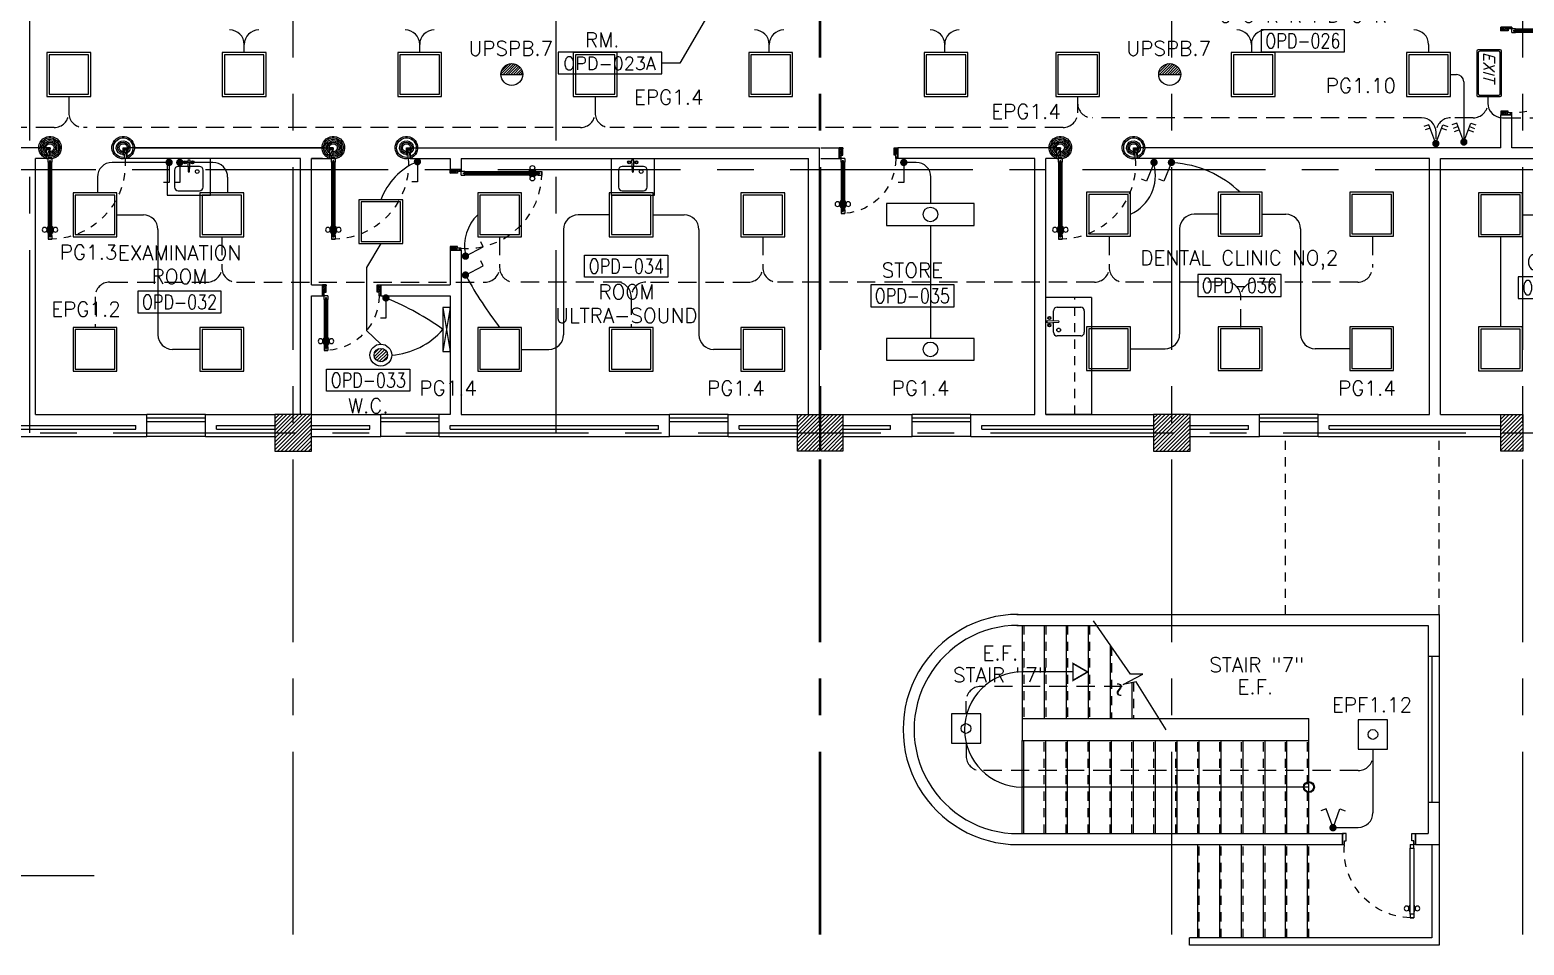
# Model space of a CAD drawing. Extents: x -10 to 91, y -4 to 87.
# Drawn here: x 35.14 to 55.58, y 7.48 to 20 of the extents above; entities that cross this region are included whole.
import ezdxf
from ezdxf.enums import TextEntityAlignment as Align

# ---------------------------------------------------------------- set-up
doc = ezdxf.new("R2010")
doc.units = 0
doc.header["$MEASUREMENT"] = 0
for name, pattern in [('CENTERX2', [4, 2.5, -0.5, 0.5, -0.5]), ('HIDDEN', [0.375, 0.25, -0.125]), ('HIDDEN2', [0.1875, 0.125, -0.0625])]:
    doc.linetypes.add(name, pattern=pattern)
doc.layers.get('0').update_dxf_attribs({"linetype": 'CONTINUOUS'})
for name, color, linetype in [('AXES', 11, 'CENTERX2'), ('COL', 11, 'CONTINUOUS'), ('DOOR', 11, 'CONTINUOUS'), ('E-CLINE', 2, 'CONTINUOUS'), ('E-HLINE', 2, 'HIDDEN'), ('E-LI', 4, 'CONTINUOUS'), ('E-LITE', 4, 'CONTINUOUS'), ('E-SWITCH', 4, 'CONTINUOUS'), ('E-SWITCHS', 4, 'CONTINUOUS'), ('E-TEXT', 4, 'CONTINUOUS'), ('E-TRXT', 4, 'CONTINUOUS'), ('EL-LITE', 4, 'CONTINUOUS'), ('Handrail', 11, 'CONTINUOUS'), ('HAT', 11, 'CONTINUOUS'), ('HIDDEN', 11, 'HIDDEN2'), ('INSUL', 11, 'CONTINUOUS'), ('Locker', 11, 'CONTINUOUS'), ('ME-FIX', 11, 'CONTINUOUS'), ('RM-BOX', 11, 'CONTINUOUS'), ('RM-NAME', 11, 'CONTINUOUS'), ('RM-NO', 11, 'CONTINUOUS'), ('STR', 11, 'CONTINUOUS'), ('TXT', 2, 'CONTINUOUS'), ('WALL', 11, 'CONTINUOUS'), ('WIN', 11, 'CONTINUOUS')]:
    doc.layers.add(name, color=color, linetype=linetype)
doc.styles.add('ITALICC', font='italicc')
doc.styles.add('ROMANS', font='ROMANS.shx', dxfattribs={"width": 0.6})
doc.dimstyles.new('STANDARD in', dxfattribs={"dimtxt": 0.2, "dimasz": 0.1, "dimexe": 0.07, "dimexo": 0.05, "dimgap": 0.1, "dimtad": 1, "dimdec": 0, "dimlfac": 1000, "dimzin": 0, "dimdsep": 46, "dimtxsty": 'ROMANS', "dimblk": 'ARCHTICK', "dimcen": 0.05, "dimdle": 0.05, "dimclrd": 7, "dimclre": 7, "dimclrt": 2, "dimadec": 0, "dimazin": 0, "dimtfac": 1, "dimtdec": 0, "dimtmove": 2, "dimatfit": 3, "dimldrblk": 'ARCHTICK', "dimfxl": 0, "dimtolj": 1, "dimtzin": 0, "dimarcsym": 0})

# ---------------------------------------------------------------- blocks, each defined once
blk = doc.blocks.new('*X119')
at = {"color": 0}
for p, q in [((49339, 10678), (49822, 11161)), ((49339, 10731), (49769, 11161)), ((49339, 10784), (49716, 11161)), ((49339, 10837), (49663, 11161)), ((49339, 10890), (49610, 11161)), ((49339, 10943), (49557, 11161)), ((49339, 10996), (49504, 11161)), ((49339, 11049), (49451, 11161)), ((49339, 11102), (49398, 11161)), ((49339, 11155), (49345, 11161)), ((49375, 10661), (49839, 11125)), ((49428, 10661), (49839, 11072)), ((49481, 10661), (49839, 11019)), ((49534, 10661), (49839, 10966)), ((49587, 10661), (49839, 10913)), ((49640, 10661), (49839, 10860)), ((49693, 10661), (49839, 10807)), ((49746, 10661), (49839, 10754)), ((49799, 10661), (49839, 10701))]:
    blk.add_line(p, q, dxfattribs=at)
blk = doc.blocks.new('COL50')
at = {"layer": 'COL'}
blk.add_lwpolyline([(-250, 250), (-250, -250), (250, -250), (250, 250)], close=True, dxfattribs=at)
blk = doc.blocks.new('RM1')
at = {"layer": 'RM-BOX'}
blk.add_lwpolyline([(570, -200), (-570, -200), (-570, -500), (570, -500)], close=True, dxfattribs=at)
at = {"layer": 'RM-NAME', "style": 'ROMANS'}
for tag, p in [('ROOMNAME1', (0, 324)), ('ROOMNAME2', (0, 0))]:
    blk.add_attdef(tag, text='', height=200, dxfattribs=at).set_placement(p, align=Align.MIDDLE)
at = {"layer": 'RM-NO', "style": 'ROMANS', "width": 0.8}
blk.add_attdef('ROOMNO', text='', height=200, dxfattribs=at).set_placement((0, -350), align=Align.MIDDLE)
blk = doc.blocks.new('*X124')
at = {"color": 0}
for p, q in [((61359, 10129), (61837, 10607)), ((61359, 10182), (61784, 10607)), ((61359, 10235), (61731, 10607)), ((61359, 10288), (61678, 10607)), ((61359, 10341), (61624, 10607)), ((61359, 10395), (61571, 10607)), ((61359, 10448), (61518, 10607)), ((61359, 10501), (61465, 10607)), ((61359, 10554), (61412, 10607)), ((61359, 10607), (61359, 10607)), ((61390, 10107), (61859, 10576)), ((61443, 10107), (61859, 10523)), ((61496, 10107), (61859, 10470)), ((61549, 10107), (61859, 10417)), ((61602, 10107), (61859, 10364)), ((61655, 10107), (61859, 10311)), ((61708, 10107), (61859, 10258)), ((61761, 10107), (61859, 10205)), ((61814, 10107), (61859, 10152))]:
    blk.add_line(p, q, dxfattribs=at)
blk = doc.blocks.new('A$C74DC60CF')
at = {"layer": 'DOOR', "color": 0, "linetype": 'ByBlock'}
for p, q in [((81, 1200), (81, 1250)), ((131, 1250), (81, 1250)), ((81, 1250), (131, 1250)), ((131, 1200), (131, 1250)), ((65, 1155), (65, 1090)), ((74, 1155), (65, 1155)), ((74, 1090), (65, 1090)), ((74, 1078), (74, 1168)), ((81, 1168), (74, 1168)), ((74, 1155), (74, 1090)), ((81, 1078), (74, 1078)), ((81, 1200), (98, 1200)), ((98, 1200), (98, 1220)), ((98, 1220), (114, 1220)), ((114, 1200), (114, 1220)), ((114, 1200), (131, 1200)), ((131, 1168), (138, 1168)), ((131, 1078), (138, 1078)), ((138, 1078), (138, 1168)), ((138, 1155), (138, 1090)), ((138, 1155), (147, 1155)), ((138, 1090), (147, 1090)), ((147, 1155), (147, 1090)), ((56, 150), (56, 0)), ((56, 150), (81, 150)), ((106, 0), (56, 0)), ((98, 200), (81, 200)), ((81, 200), (81, 150)), ((131, 150), (81, 150)), ((81, 150), (81, 100)), ((81, 100), (106, 100)), ((98, 180), (98, 200)), ((114, 180), (98, 180)), ((106, 100), (106, 0)), ((131, 200), (114, 200)), ((114, 200), (114, 180)), ((131, 150), (131, 200)), ((1131, 100), (1106, 100)), ((1106, 100), (1106, 0)), ((1131, 150), (1131, 100)), ((1156, 150), (1131, 150)), ((1156, 150), (1156, 0)), ((1156, 0), (1156, 150)), ((1106, 0), (1156, 0))]:
    blk.add_line(p, q, dxfattribs=at)
at = {"layer": 'DOOR', "linetype": 'ByBlock'}
for p, q in [((81, 200), (81, 1200)), ((98, 200), (98, 1200)), ((114, 200), (114, 1200)), ((131, 1200), (131, 200))]:
    blk.add_line(p, q, dxfattribs=at)
at = {"layer": 'DOOR', "color": 9, "linetype": 'ByBlock'}
for p, q in [((106, 0), (56, 114)), ((106, 0), (56, 40)), ((106, 0), (93, 100)), ((1106, 0), (1156, 114)), ((1106, 0), (1119, 100)), ((1106, 0), (1156, 40))]:
    blk.add_line(p, q, dxfattribs=at)
at = {"layer": 'DOOR', "color": 0, "linetype": 'ByBlock'}
for centre in [(32, 1123), (179, 1123)]:
    blk.add_circle(centre, 32.4, dxfattribs=at)
at = {"layer": 'DOOR', "linetype": 'HIDDEN', "ltscale": 0.5}
blk.add_arc((106, 223), 1028, 355.9414, 91.3941, dxfattribs=at)
at = {"layer": 'DOOR', "color": 9, "linetype": 'ByBlock'}
for centre, radius, start, end in [((106, 0), 154, 103.7142, 108.8947), ((106, 0), 134, 100.72, 111.8402), ((106, 0), 114, 102.6226, 115.9162), ((106, 0), 94.4, 90, 121.9818), ((106, 0), 74.4, 90, 132.2236), ((106, 0), 54.4, 90, 156.7926), ((106, 0), 34.4, 90, 180), ((106, 0), 14.4, 90, 180), ((1106, 0), 94.4, 58.0182, 90), ((1106, 0), 74.4, 47.7764, 90), ((1106, 0), 54.4, 23.2074, 90), ((1106, 0), 34.4, 0, 90), ((1106, 0), 14.4, 0, 90), ((1106, 0), 134, 68.1598, 79.28), ((1106, 0), 154, 71.1053, 76.2858)]:
    blk.add_arc(centre, radius, start, end, dxfattribs=at)
blk = doc.blocks.new('DOOR80')
at = {"layer": 'DOOR', "color": 7, "linetype": 'ByBlock'}
for p, q in [((-150, 800), (0, 800)), ((-150, 800), (-150, 775)), ((0, 800), (-150, 800)), ((-150, 775), (-100, 775)), ((0, 750), (-114, 800)), ((-100, 775), (-100, 750)), ((0, 750), (-100, 763)), ((-100, 750), (0, 750)), ((0, 750), (-40, 800)), ((0, 750), (0, 800)), ((-850, 75), (-900, 75)), ((-900, 75), (-900, 25)), ((-900, 25), (-900, 75)), ((-850, 25), (-900, 25)), ((-850, 58), (-870, 58)), ((-870, 42), (-870, 58)), ((-850, 42), (-870, 42)), ((-850, 58), (-850, 75)), ((-850, 25), (-850, 42)), ((-727, 82), (-817, 82)), ((-817, 75), (-817, 82)), ((-817, 25), (-817, 18)), ((-727, 18), (-817, 18)), ((-805, 91), (-740, 91)), ((-805, 82), (-805, 91)), ((-805, 82), (-740, 82)), ((-805, 18), (-740, 18)), ((-805, 18), (-805, 9)), ((-805, 9), (-740, 9)), ((-740, 82), (-740, 91)), ((-740, 18), (-740, 9)), ((-727, 75), (-727, 82)), ((-727, 25), (-727, 18)), ((-150, 75), (-200, 75)), ((-200, 75), (-200, 58)), ((-200, 58), (-180, 58)), ((-180, 42), (-200, 42)), ((-200, 42), (-200, 25)), ((-200, 25), (-150, 25)), ((-180, 58), (-180, 42)), ((-150, 75), (-150, 25)), ((-150, 25), (-100, 25)), ((-150, 0), (-150, 25)), ((0, 0), (-150, 0)), ((0, 50), (-114, 0)), ((-100, 25), (-100, 50)), ((0, 50), (-100, 37)), ((-100, 50), (0, 50)), ((0, 50), (-40, 0)), ((0, 50), (0, 0))]:
    blk.add_line(p, q, dxfattribs=at)
at = {"layer": 'DOOR', "linetype": 'ByBlock'}
for p, q in [((-850, 75), (-200, 75)), ((-200, 58), (-850, 58)), ((-200, 42), (-850, 42)), ((-200, 25), (-850, 25))]:
    blk.add_line(p, q, dxfattribs=at)
at = {"layer": 'DOOR', "color": 7, "linetype": 'ByBlock'}
for centre in [(-772, 124), (-772, -24)]:
    blk.add_circle(centre, 32.4, dxfattribs=at)
at = {"layer": 'DOOR', "linetype": 'HIDDEN', "ltscale": 0.5}
blk.add_arc((-149, 23), 752, 90.0695, 176.0204, dxfattribs=at)
at = {"layer": 'DOOR', "color": 7, "linetype": 'ByBlock'}
for centre, radius, start, end in [((0, 750), 154, 161.1053, 166.2858), ((0, 750), 134, 158.1598, 169.28), ((0, 750), 94.4, 148.0182, 180), ((0, 750), 74.4, 137.7764, 180), ((0, 750), 54.4, 113.2074, 180), ((0, 750), 34.4, 90, 180), ((0, 750), 14.4, 90, 180), ((0, 50), 154, 193.7142, 198.8947), ((0, 50), 134, 190.72, 201.8402), ((0, 50), 114, 192.6226, 205.9162), ((0, 50), 94.4, 180, 211.9818), ((0, 50), 74.4, 180, 222.2236), ((0, 50), 54.4, 180, 246.7926), ((0, 50), 34.4, 180, 270), ((0, 50), 14.4, 180, 270)]:
    blk.add_arc(centre, radius, start, end, dxfattribs=at)
blk = doc.blocks.new('DOOR100')
at = {"layer": 'DOOR', "color": 7, "linetype": 'ByBlock'}
for p, q in [((-75, 1250), (-75, 1300)), ((-75, 1300), (-25, 1300)), ((-25, 1300), (-75, 1300)), ((-58, 1250), (-75, 1250)), ((-58, 1250), (-58, 1270)), ((-42, 1270), (-58, 1270)), ((-42, 1250), (-42, 1270)), ((-25, 1250), (-42, 1250)), ((-25, 1250), (-25, 1300)), ((-91, 1205), (-91, 1140)), ((-82, 1205), (-91, 1205)), ((-82, 1140), (-91, 1140)), ((-82, 1128), (-82, 1218)), ((-75, 1218), (-82, 1218)), ((-82, 1205), (-82, 1140)), ((-75, 1128), (-82, 1128)), ((-25, 1218), (-18, 1218)), ((-25, 1128), (-18, 1128)), ((-18, 1128), (-18, 1218)), ((-18, 1205), (-18, 1140)), ((-18, 1205), (-9, 1205)), ((-18, 1140), (-9, 1140)), ((-9, 1205), (-9, 1140)), ((-1200, 0), (-1200, 150)), ((-1200, 150), (-1175, 150)), ((-1200, 150), (-1200, 0)), ((-1150, 0), (-1200, 114)), ((-1150, 0), (-1200, 40)), ((-1150, 0), (-1200, 0)), ((-1175, 150), (-1175, 100)), ((-1175, 100), (-1150, 100)), ((-1150, 0), (-1163, 100)), ((-1150, 100), (-1150, 0)), ((-75, 200), (-58, 200)), ((-75, 150), (-75, 200)), ((-75, 150), (-25, 150)), ((-58, 200), (-58, 180)), ((-58, 180), (-42, 180)), ((-50, 0), (0, 114)), ((-50, 100), (-50, 0)), ((-50, 0), (-37, 100)), ((-25, 100), (-50, 100)), ((-50, 0), (0, 40)), ((-50, 0), (0, 0)), ((-42, 200), (-25, 200)), ((-42, 180), (-42, 200)), ((-25, 200), (-25, 150)), ((0, 150), (-25, 150)), ((-25, 150), (-25, 100)), ((0, 0), (0, 150)), ((0, 150), (0, 0))]:
    blk.add_line(p, q, dxfattribs=at)
at = {"layer": 'DOOR', "linetype": 'ByBlock'}
for p, q in [((-75, 1250), (-75, 200)), ((-58, 200), (-58, 1250)), ((-42, 200), (-42, 1250)), ((-25, 200), (-25, 1250))]:
    blk.add_line(p, q, dxfattribs=at)
at = {"layer": 'DOOR', "color": 7, "linetype": 'ByBlock'}
for centre in [(-124, 1173), (24, 1173)]:
    blk.add_circle(centre, 32.4, dxfattribs=at)
at = {"layer": 'DOOR', "linetype": 'HIDDEN', "ltscale": 0.5}
blk.add_arc((-25, 150), 1150, 90, 180, dxfattribs=at)
at = {"layer": 'DOOR', "color": 7, "linetype": 'ByBlock'}
for centre, radius, start, end in [((-1150, 0), 154, 103.7142, 108.8947), ((-1150, 0), 134, 100.72, 111.8402), ((-1150, 0), 94.4, 90, 121.9818), ((-1150, 0), 74.4, 90, 132.2236), ((-1150, 0), 54.4, 90, 156.7926), ((-1150, 0), 34.4, 90, 180), ((-1150, 0), 14.4, 90, 180), ((-50, 0), 94.4, 58.0182, 90), ((-50, 0), 74.4, 47.7764, 90), ((-50, 0), 54.4, 23.2074, 90), ((-50, 0), 34.4, 0, 90), ((-50, 0), 14.4, 0, 90), ((-50, 0), 134, 68.1598, 79.28), ((-50, 0), 114, 64.0838, 77.3774), ((-50, 0), 154, 71.1053, 76.2858)]:
    blk.add_arc(centre, radius, start, end, dxfattribs=at)
blk = doc.blocks.new('STL-DR')
at = {"layer": 'DOOR', "color": 0, "linetype": 'ByBlock'}
for p, q in [((50, 0), (0, 0)), ((0, -150), (0, 0)), ((50, -100), (50, 0)), ((0, -150), (25, -150)), ((25, -100), (50, -100)), ((25, -150), (25, -100)), ((75, -150), (25, -150)), ((25, -200), (25, -150)), ((75, -200), (25, -200)), ((75, -150), (75, -200)), ((950, -100), (950, 0)), ((950, 0), (1000, 0)), ((975, -100), (950, -100)), ((975, -150), (975, -100)), ((1000, -150), (975, -150)), ((1000, 0), (1000, -150)), ((18, -990), (9, -990)), ((9, -1055), (9, -990)), ((18, -978), (18, -1068)), ((25, -978), (18, -978)), ((18, -1055), (18, -990)), ((75, -978), (82, -978)), ((82, -978), (82, -1068)), ((82, -990), (91, -990)), ((82, -1055), (82, -990)), ((91, -1055), (91, -990)), ((18, -1055), (9, -1055)), ((25, -1068), (18, -1068)), ((25, -1100), (75, -1100)), ((25, -1100), (25, -1150)), ((25, -1150), (75, -1150)), ((75, -1150), (25, -1150)), ((75, -1068), (82, -1068)), ((75, -1100), (75, -1150)), ((82, -1055), (91, -1055))]:
    blk.add_line(p, q, dxfattribs=at)
at = {"layer": 'DOOR', "linetype": 'ByBlock'}
for p, q in [((25, -200), (25, -1100)), ((75, -1100), (75, -200))]:
    blk.add_line(p, q, dxfattribs=at)
at = {"layer": 'DOOR', "color": 0, "linetype": 'ByBlock'}
for centre in [(-24, -1023), (124, -1023)]:
    blk.add_circle(centre, 32.4, dxfattribs=at)
at = {"layer": 'DOOR', "linetype": 'HIDDEN', "ltscale": 0.5}
blk.add_arc((50, -223), 928, 271.544, 4.4816, dxfattribs=at)
at = {"layer": 'WALL'}
for p, q in [((0, 0), (0, -150)), ((0, 0), (0, -150)), ((1000, 0), (1000, -150))]:
    blk.add_line(p, q, dxfattribs=at)
blk = doc.blocks.new('A$C180A3EE7')
at = {"layer": 'ME-FIX'}
blk.add_lwpolyline([(0.593, 0), (0.593, 0.5), (0, 0.5), (0, 0)], dxfattribs=at)
blk.add_lwpolyline([(0.309, 0.107), (0.443, 0.107, 0.414214), (0.493, 0.157), (0.493, 0.388, 0.414214), (0.443, 0.438), (0.15, 0.438, 0.414214), (0.1, 0.388), (0.1, 0.157, 0.414214), (0.15, 0.107), (0.284, 0.107)], format="xyb", dxfattribs=at)
blk.add_lwpolyline([(0.28, 0.019), (0.312, 0.019), (0.306, 0.174, 1), (0.286, 0.174)], format="xyb", close=True, dxfattribs=at)
for centre, radius in [((0.182, 0.177), 0.0255), ((0.247, 0.05), 0.0217), ((0.247, 0.05), 0.014), ((0.346, 0.05), 0.0217), ((0.346, 0.05), 0.014)]:
    blk.add_circle(centre, radius, dxfattribs=at)
blk = doc.blocks.new('A$C347D0806')
at = {"layer": 'ME-FIX'}
for p, q in [((0.157, 1.467), (0.478, 1.467)), ((0.627, 1.6), (0.627, 0)), ((0.019, 1.254), (0.019, 1.287)), ((0.019, 1.287), (0.174, 1.28)), ((0.019, 1.254), (0.174, 1.261)), ((0.107, 1.28), (0.107, 1.417)), ((0.107, 1.124), (0.107, 1.261)), ((0.528, 1.417), (0.528, 1.124)), ((0.478, 1.074), (0.157, 1.074)), ((0.627, 0), (0, 0))]:
    blk.add_line(p, q, dxfattribs=at)
for centre, radius in [((0.05, 1.32), 0.0217), ((0.05, 1.221), 0.0217), ((0.05, 1.32), 0.014), ((0.05, 1.221), 0.014), ((0.177, 1.156), 0.0255)]:
    blk.add_circle(centre, radius, dxfattribs=at)
for centre, radius, start, end in [((0.157, 1.417), 0.0499, 90, 180), ((0.478, 1.417), 0.0499, 0, 90), ((0.174, 1.27), 0.00997, 270, 90), ((0.157, 1.124), 0.0499, 180, 270), ((0.478, 1.124), 0.0499, 270, 0)]:
    blk.add_arc(centre, radius, start, end, dxfattribs=at)
blk = doc.blocks.new('L42')
at = {"layer": 'E-LITE'}
for p, q in [((0.3, 0.3), (-0.3, 0.3)), ((-0.3, 0.3), (-0.3, -0.3)), ((0.3, -0.3), (0.3, 0.3)), ((-0.3, -0.3), (0.3, -0.3))]:
    blk.add_line(p, q, dxfattribs=at)
at = {"layer": 'E-LITE', "color": 8}
blk.add_lwpolyline([(-0.27, 0.27), (-0.27, -0.27), (0.27, -0.27), (0.27, 0.27)], close=True, dxfattribs=at)
blk = doc.blocks.new('1G1W')
for p, q in [((0, 0), (0.55, 0)), ((0.55, 0), (0.55, -0.15))]:
    blk.add_line(p, q)
at = {"const_width": 0.1}
blk.add_lwpolyline([(-0.05, 0, 1), (0.05, 0, 1)], format="xyb", close=True, dxfattribs=at)
blk = doc.blocks.new('MR20')
at = {"layer": 'E-LITE'}
for p, q in [((-300, 100), (-300, 0)), ((-300, 100), (-300, 0)), ((-300, 0), (300, 0)), ((-300, 0), (300, 0)), ((-300, 0), (300, 0)), ((-300, 0), (-300, 0)), ((300, 0), (300, 100)), ((300, 0), (300, 100)), ((300, 0), (300, 0))]:
    blk.add_line(p, q, dxfattribs=at)
at = {"layer": 'E-LITE', "color": 3}
blk.add_line((300, 100), (-300, 100), dxfattribs=at)
at = {"layer": 'E-LITE', "color": 8}
for p, q in [((300, 0), (-300, 100)), ((300, 100), (-300, 0))]:
    blk.add_line(p, q, dxfattribs=at)
blk = doc.blocks.new('*X182')
at = {"color": 0}
for p, q in [((21548.527, 18540.142), (21548.801, 18540.415)), ((21548.529, 18539.966), (21548.977, 18540.414)), ((21548.584, 18539.845), (21549.098, 18540.359)), ((21548.672, 18539.756), (21549.187, 18540.271)), ((21548.793, 18539.7), (21549.243, 18540.15)), ((21548.966, 18539.696), (21549.246, 18539.977))]:
    blk.add_line(p, q, dxfattribs=at)
blk = doc.blocks.new('SPOT')
at = {"layer": 'E-LITE'}
for radius in [0.6, 0.369]:
    blk.add_circle((0, 0), radius, dxfattribs=at)
at = {"layer": 'E-LITE', "color": 8}
blk.add_blockref('*X182', (-21548.886, -18540.056), dxfattribs=at)
blk = doc.blocks.new('EXIT')
at = {"layer": 'E-LITE', "color": 4}
for p, q in [((-0.32, 0.15), (-0.32, -0.15)), ((0.3, 0.17), (-0.3, 0.17)), ((0.32, -0.15), (0.32, 0.15)), ((-0.3, -0.17), (0.3, -0.17))]:
    blk.add_line(p, q, dxfattribs=at)
at = {"layer": 'E-LITE', "color": 8}
for p, q in [((-0.3, 0.13), (-0.3, -0.13)), ((0.28, 0.15), (-0.28, 0.15)), ((0.3, -0.13), (0.3, 0.13)), ((-0.28, -0.15), (0.28, -0.15))]:
    blk.add_line(p, q, dxfattribs=at)
at = {"layer": 'E-LITE', "color": 4}
for centre, start, end in [((-0.3, 0.15), 90, 180), ((0.3, 0.15), 360, 90), ((-0.3, -0.15), 180, 270), ((0.3, -0.15), 270, 0)]:
    blk.add_arc(centre, 0.02, start, end, dxfattribs=at)
at = {"layer": 'E-LITE', "color": 8}
for centre, start, end in [((-0.28, 0.13), 90, 180), ((0.28, 0.13), 0, 90), ((-0.28, -0.13), 180, 270), ((0.28, -0.13), 270, 0)]:
    blk.add_arc(centre, 0.02, start, end, dxfattribs=at)
at = {"layer": 'E-LITE', "color": 5, "style": 'ITALICC'}
blk.add_text('EXIT', height=0.15, dxfattribs=at).set_placement((-0.284, -0.078))
blk = doc.blocks.new('3G2W')
for p, q in [((0, 0), (0.517, 0.188)), ((0, 0), (0.517, -0.188)), ((0.329, 0.12), (0.278, 0.261)), ((0.423, 0.154), (0.372, 0.295)), ((0.517, 0.188), (0.466, 0.329)), ((0.329, -0.12), (0.278, -0.261)), ((0.423, -0.154), (0.372, -0.295)), ((0.517, -0.188), (0.466, -0.329))]:
    blk.add_line(p, q)
at = {"const_width": 0.1}
blk.add_lwpolyline([(-0.05, 0, 1), (0.05, 0, 1)], format="xyb", close=True, dxfattribs=at)
blk = doc.blocks.new('2G2W')
for p, q in [((0, 0), (0.517, 0.188)), ((0, 0), (0.517, -0.188)), ((0.423, 0.154), (0.372, 0.295)), ((0.517, 0.188), (0.466, 0.329)), ((0.423, -0.154), (0.372, -0.295)), ((0.517, -0.188), (0.466, -0.329))]:
    blk.add_line(p, q)
at = {"const_width": 0.1}
blk.add_lwpolyline([(-0.05, 0, 1), (0.05, 0, 1)], format="xyb", close=True, dxfattribs=at)
blk = doc.blocks.new('EL')
at = {"layer": 'EL-LITE'}
h = blk.add_hatch(dxfattribs=at)
h.set_pattern_fill('ANSI31', color=4, scale=0.2, style=0)
h.set_pattern_definition([(45, (587.071197, 567.777136), (-0.0176776695, 0.0176776695), [])])
h.paths.add_polyline_path([(0.15, 0, 1), (-0.15, 0)])
at = {"layer": 'EL-LITE', "color": 4}
blk.add_line((-0.15, 0), (0.15, 0), dxfattribs=at)
blk.add_circle((0, 0), 0.15, dxfattribs=at)
blk = doc.blocks.new('FLS240')
at = {"layer": 'E-LI'}
blk.add_lwpolyline([(-0.6, 0.15), (-0.6, -0.15), (0.6, -0.15), (0.6, 0.15)], close=True, dxfattribs=at)
blk.add_circle((0, 0), 0.1, dxfattribs=at)

msp = doc.modelspace()

# ---------------------------------------------------------------- hatches: boundary and pattern name
at = {"layer": 'HAT', "linetype": 'ByBlock', "ltscale": 0.3}
h = msp.add_hatch(dxfattribs=at)
h.set_pattern_fill('ANSI31', color=256, scale=300, style=0)
h.set_pattern_definition([(44.999998, (-212.852277, -68.125586), (-0.0265165056, 0.026516504), [])])
h.paths.add_polyline_path([(45.9439, 14.7354), (45.6439, 14.7354), (45.6439, 14.4854), (45.9439, 14.4854)])
h.paths.add_polyline_path([(45.9439, 14.4854), (45.6439, 14.4854), (45.6439, 14.2354), (45.9439, 14.2354)])
h = msp.add_hatch(dxfattribs=at)
h.set_pattern_fill('ANSI31', color=256, scale=300, style=0)
h.set_pattern_definition([(44.999998, (-212.532277, -68.125586), (-0.0265165056, 0.026516504), [])])
h.paths.add_polyline_path([(46.2639, 14.7354), (45.9639, 14.7354), (45.9639, 14.4854), (46.2639, 14.4854)])
h.paths.add_polyline_path([(46.2639, 14.4854), (45.9639, 14.4854), (45.9639, 14.2354), (46.2639, 14.2354)])
h = msp.add_hatch(dxfattribs=at)
h.set_pattern_fill('ANSI31', color=256, scale=300, style=0)
h.set_pattern_definition([(44.999998, (-203.232277, -68.125586), (-0.0265165056, 0.026516504), [])])
h.paths.add_polyline_path([(55.5639, 14.7354), (55.2639, 14.7354), (55.2639, 14.4854), (55.5639, 14.4854)])
h.paths.add_polyline_path([(55.5639, 14.4854), (55.2639, 14.4854), (55.2639, 14.2354), (55.5639, 14.2354)])

# ---------------------------------------------------------------- linework, layer by layer
for p, q in [((50.1987, 11.182), (49.691, 11.9133)), ((50.1001, 11.0416), (50.369, 11.182)), ((50.2755, 11.0767), (50.1001, 11.0416)), ((50.369, 11.182), (50.1987, 11.182)), ((50.6847, 10.4214), (50.2755, 11.0767)), ((48.7187, 10.5754), (52.6387, 10.5754)), ((48.7187, 10.5754), (48.7187, 10.2754)), ((52.6387, 10.2754), (52.6387, 10.5754)), ((48.7187, 10.2754), (52.6387, 10.2754))]:
    msp.add_line(p, q)
at = {"layer": 'AXES'}
for p, q in [((50.7639, 7.6211), (50.7639, 86.4338)), ((38.7439, 7.6211), (38.7439, 86.0986)), ((45.9439, 7.6211), (45.9439, 85.7579)), ((45.9639, 7.6211), (45.9639, 85.7579)), ((55.5639, 7.6211), (55.5639, 85.7486)), ((35.1439, 14.4854), (35.1439, 73.3054)), ((42.3439, 14.4854), (42.3439, 73.3054)), ((13.5439, 18.0854), (71.7839, 18.0854)), ((12.2845, 14.4854), (72.9839, 14.4854))]:
    msp.add_line(p, q, dxfattribs=at)
at = {"layer": 'COL'}
for p, q in [((45.6439, 14.7354), (45.9439, 14.7354)), ((45.6439, 14.2354), (45.6439, 14.7354)), ((45.9439, 14.7354), (45.9439, 14.2354)), ((45.9639, 14.7354), (46.2639, 14.7354)), ((45.9639, 14.2354), (45.9639, 14.7354)), ((46.2639, 14.7354), (46.2639, 14.2354)), ((55.2639, 14.7354), (55.5639, 14.7354)), ((55.2639, 14.2354), (55.2639, 14.7354)), ((55.5639, 14.7354), (55.5639, 14.2354)), ((45.9439, 14.2354), (45.6439, 14.2354)), ((46.2639, 14.2354), (45.9639, 14.2354)), ((55.5639, 14.2354), (55.2639, 14.2354))]:
    msp.add_line(p, q, dxfattribs=at)
at = {"layer": 'E-CLINE', "color": 4}
for p, q in [((38.0754, 19.6876), (38.0754, 19.7974)), ((40.4754, 19.6876), (40.4754, 19.7974)), ((45.2566, 19.6876), (45.2566, 19.7974)), ((47.6566, 19.6876), (47.6566, 19.7974)), ((51.8515, 19.7974), (51.8515, 19.6876)), ((54.2754, 19.7974), (54.2754, 19.6876)), ((36.3346, 17.4666), (36.6951, 17.4666)), ((43.0689, 17.4666), (42.6427, 17.4666)), ((43.6689, 17.4666), (44.0951, 17.4666)), ((51.3974, 17.4749), (51.0706, 17.4749)), ((51.9974, 17.4749), (52.3242, 17.4749)), ((55.5592, 17.4689), (56.7592, 17.4689)), ((36.8951, 17.2666), (36.8951, 15.8266)), ((42.4427, 17.2666), (42.4427, 15.8266)), ((44.2951, 17.2666), (44.2951, 15.8266)), ((47.4622, 17.3217), (47.4622, 15.7763)), ((50.8706, 17.2749), (50.8706, 15.835)), ((52.5242, 17.2749), (52.5242, 15.835)), ((39.9439, 17.0729), (39.7492, 16.7462)), ((55.2592, 17.1689), (55.2592, 15.9323)), ((39.7492, 16.7462), (39.7492, 15.8854)), ((39.7492, 15.8854), (39.9439, 15.6979)), ((37.4689, 15.6266), (37.0951, 15.6266)), ((41.8689, 15.6266), (42.2427, 15.6266)), ((44.8689, 15.6266), (44.4951, 15.6266)), ((50.1974, 15.635), (50.6706, 15.635)), ((53.1974, 15.635), (52.7242, 15.635)), ((53.5139, 10.1574), (53.5139, 9.2854)), ((52.9932, 9.0854), (53.3139, 9.0854))]:
    msp.add_line(p, q, dxfattribs=at)
for centre, radius, start, end in [((37.8754, 19.7974), 0.2, 0, 90), ((38.2754, 19.7974), 0.2, 90, 180), ((40.2754, 19.7974), 0.2, 0, 90), ((40.6754, 19.7974), 0.2, 90, 180), ((45.0566, 19.7974), 0.2, 0, 90), ((45.4566, 19.7974), 0.2, 90, 180), ((47.4566, 19.7974), 0.2, 0, 90), ((47.8566, 19.7974), 0.2, 90, 180), ((51.6515, 19.7974), 0.2, 0, 90), ((52.0515, 19.7974), 0.2, 90, 180), ((54.0754, 19.7974), 0.2, 0, 90), ((49.9624, 18.0016), 0.5767, 294.04979, 15.81897), ((50.7013, 16.7506), 1.4288, 45.79946, 86.73439), ((36.6951, 17.2666), 0.2, 0, 90), ((42.6427, 17.2666), 0.2, 90, 180), ((44.0951, 17.2666), 0.2, 0, 90), ((51.0706, 17.2749), 0.2, 90, 180), ((52.3242, 17.2749), 0.2, 0, 90), ((38.6091, 12.8463), 3.7541, 54.40988, 67.66644), ((37.0951, 15.8266), 0.2, 180, 270), ((40.0232, 16.5619), 1.0164, 273.98723, 319.30638), ((42.2427, 15.8266), 0.2, 270, 0), ((44.4951, 15.8266), 0.2, 180, 270), ((50.6706, 15.835), 0.2, 270, 0), ((52.7242, 15.835), 0.2, 180, 270), ((53.3139, 9.2854), 0.2, 270, 0)]:
    msp.add_arc(centre, radius, start, end, dxfattribs=at)
at = {"layer": 'E-HLINE', "color": 4}
for p, q in [((35.6754, 19.0876), (35.6754, 18.862)), ((42.8754, 19.0876), (42.8754, 18.862)), ((49.4754, 19.0876), (49.4754, 18.862)), ((35.4754, 18.662), (28.7054, 18.662)), ((42.6754, 18.662), (35.8754, 18.662)), ((49.2754, 18.662), (43.0754, 18.662)), ((54.1779, 18.7948), (49.6754, 18.7948)), ((54.8863, 18.7948), (54.5779, 18.7948)), ((55.2863, 18.7948), (58.7271, 18.7948)), ((37.7689, 17.1666), (37.7689, 16.7466)), ((41.5689, 17.1666), (41.5689, 16.7466)), ((45.1689, 17.1666), (45.1689, 16.7466)), ((49.9073, 17.1666), (49.9073, 16.7466)), ((53.5073, 17.1666), (53.5073, 16.7466)), ((36.2346, 16.5466), (37.5689, 16.5466)), ((37.9689, 16.5466), (41.3689, 16.5466)), ((43.2346, 16.5466), (41.7689, 16.5466)), ((43.6346, 16.5466), (44.9689, 16.5466)), ((49.7073, 16.5466), (45.3689, 16.5466)), ((51.5073, 16.5466), (50.1073, 16.5466)), ((53.3073, 16.5466), (51.9073, 16.5466)), ((36.0346, 16.3466), (36.0346, 15.9266)), ((43.3689, 16.3466), (43.3689, 15.9266)), ((51.7073, 15.9266), (51.7073, 16.3466)), ((50.086, 11.0139), (48.1489, 11.0139)), ((47.9489, 10.6391), (47.9489, 10.8139)), ((47.9489, 10.2391), (47.9489, 10.0642)), ((53.5139, 10.1574), (53.5139, 10.0642)), ((53.3139, 9.8642), (48.1489, 9.8642))]:
    msp.add_line(p, q, dxfattribs=at)
for centre, start, end in [((35.4754, 18.862), 270, 0), ((35.8754, 18.862), 180, 270), ((42.6754, 18.862), 270, 0), ((43.0754, 18.862), 180, 270), ((49.2754, 18.862), 270, 0), ((49.6754, 18.9948), 180, 270), ((54.8863, 18.9948), 270, 360), ((54.5779, 18.5948), 90, 180), ((37.5689, 16.7466), 270, 0), ((37.9689, 16.7466), 180, 270), ((41.3689, 16.7466), 270, 0), ((41.7689, 16.7466), 180, 270), ((44.9689, 16.7466), 270, 0), ((45.3689, 16.7466), 180, 270), ((49.7073, 16.7466), 270, 0), ((50.1073, 16.7466), 180, 270), ((53.3073, 16.7466), 270, 0), ((36.2346, 16.3466), 90, 180), ((43.1689, 16.3466), 0, 90), ((43.5689, 16.3466), 90, 180), ((51.5073, 16.3466), 0, 90), ((51.9073, 16.3466), 90, 180), ((48.1489, 10.8139), 90, 180), ((48.1489, 10.0642), 180, 270), ((53.3139, 10.0642), 270, 0)]:
    msp.add_arc(centre, 0.2, start, end, dxfattribs=at)
at = {"layer": 'E-SWITCH', "color": 4}
for p, q in [((54.5754, 19.3876), (54.657, 19.3876)), ((54.757, 19.2876), (54.757, 18.4542)), ((55.0863, 19.0876), (55.0863, 18.9948)), ((54.3779, 18.5019), (54.3779, 18.5948)), ((37.0473, 18.1837), (36.2667, 18.1837)), ((37.6478, 18.1837), (37.1936, 18.1837)), ((47.2674, 18.1837), (47.0974, 18.1837)), ((36.0667, 17.9839), (36.0664, 17.7666)), ((37.8478, 17.981), (37.845, 17.7666)), ((47.4674, 17.6217), (47.4674, 17.9837)), ((52.8745, 9.3398), (52.804, 9.3142)), ((52.9685, 9.0814), (52.8745, 9.3398)), ((52.9685, 9.0814), (53.0626, 9.3398)), ((53.0626, 9.3398), (53.1331, 9.3142))]:
    msp.add_line(p, q, dxfattribs=at)
at = {"layer": 'E-SWITCH', "color": 4, "const_width": 0.05}
msp.add_lwpolyline([(52.9685, 9.0564, -1), (52.9685, 9.1064, -1)], format="xyb", close=True, dxfattribs=at)
at = {"layer": 'E-SWITCH', "color": 4}
for centre, radius, start, end in [((54.657, 19.2876), 0.1, 0, 90), ((55.2863, 18.9948), 0.2, 180, 270), ((54.1779, 18.5948), 0.2, 0, 90), ((40.7807, 17.3698), 0.89, 112.16122, 160.08947), ((36.2667, 17.9837), 0.2, 90, 179.91979), ((37.6478, 17.9837), 0.2, 359.25385, 90), ((47.2674, 17.9837), 0.2, 0, 90), ((41.6709, 17.0449), 0.5826, 133.62695, 191.7252), ((45.8394, 19.2157), 5.3902, 208.76916, 217.60282)]:
    msp.add_arc(centre, radius, start, end, dxfattribs=at)
at = {"layer": 'E-SWITCHS', "color": 4}
for points in [[(47.7489, 10.2391), (48.1489, 10.2391), (48.1489, 10.6391), (47.7489, 10.6391)], [(53.3139, 10.1574), (53.7139, 10.1574), (53.7139, 10.5574), (53.3139, 10.5574)]]:
    msp.add_lwpolyline(points, close=True, dxfattribs=at)
for centre in [(47.9489, 10.4391), (53.5139, 10.3574)]:
    msp.add_circle(centre, 0.0667, dxfattribs=at)
at = {"layer": 'Handrail'}
for p, q in [((54.3189, 8.8504), (54.3189, 7.5754)), ((54.4189, 8.8504), (54.4189, 7.4754)), ((54.3189, 7.5754), (51.0057, 7.5754)), ((51.0057, 7.4754), (51.0057, 7.5754)), ((54.4189, 7.4754), (51.0057, 7.4754))]:
    msp.add_line(p, q, dxfattribs=at)
at = {"layer": 'HIDDEN'}
for p, q in [((52.3189, 12.0004), (52.3189, 14.4354)), ((54.4189, 12.0004), (54.4189, 14.4354))]:
    msp.add_line(p, q, dxfattribs=at)
at = {"layer": 'INSUL'}
for p, q in [((33.6939, 14.5854), (36.5939, 14.5854)), ((33.6939, 14.5354), (36.5939, 14.5354)), ((36.5939, 14.5354), (36.5939, 14.5854)), ((37.6939, 14.5354), (37.6939, 14.5854)), ((37.6939, 14.5854), (38.4939, 14.5854)), ((37.6939, 14.5354), (38.4939, 14.5354)), ((38.9939, 14.5854), (39.7939, 14.5854)), ((38.9939, 14.5354), (39.7939, 14.5354)), ((39.7939, 14.5354), (39.7939, 14.5854)), ((40.8939, 14.5854), (43.7439, 14.5854)), ((40.8939, 14.5354), (40.8939, 14.5854)), ((40.8939, 14.5354), (43.7439, 14.5354)), ((43.7439, 14.5354), (43.7439, 14.5854)), ((44.8439, 14.5354), (44.8439, 14.5854)), ((44.8439, 14.5854), (45.6439, 14.5854)), ((44.8439, 14.5354), (45.6439, 14.5354)), ((46.2639, 14.5854), (46.9139, 14.5854)), ((46.2639, 14.5354), (46.9139, 14.5354)), ((46.9139, 14.5354), (46.9139, 14.5854)), ((48.1639, 14.5854), (50.5139, 14.5854)), ((48.1639, 14.5354), (48.1639, 14.5854)), ((48.1639, 14.5354), (50.5139, 14.5354)), ((51.0139, 14.5854), (51.8139, 14.5854)), ((51.0139, 14.5354), (51.8139, 14.5354)), ((51.8139, 14.5354), (51.8139, 14.5854)), ((52.9139, 14.5854), (55.2639, 14.5854)), ((52.9139, 14.5354), (52.9139, 14.5854)), ((52.9139, 14.5354), (55.2639, 14.5354))]:
    msp.add_line(p, q, dxfattribs=at)
at = {"layer": 'ME-FIX'}
msp.add_line((49.6654, 16.3356), (49.0389, 16.3356), dxfattribs=at)
at = {"layer": 'ME-FIX', "linetype": 'HIDDEN2'}
msp.add_line((49.4389, 14.7354), (49.4389, 16.3356), dxfattribs=at)
at = {"layer": 'RM-BOX'}
msp.add_lwpolyline([(43.7869, 19.6942), (42.368, 19.6942), (42.368, 19.3942), (43.7869, 19.3942)], close=True, dxfattribs=at)
at = {"layer": 'STR'}
for p, q in [((48.7187, 11.8504), (48.7187, 10.5754)), ((49.0187, 11.8504), (49.0187, 10.5754)), ((49.3187, 11.8504), (49.3187, 10.5754)), ((49.6187, 11.8504), (49.6187, 10.5754)), ((49.9187, 11.5853), (49.9187, 10.5754)), ((49.4119, 11.2129), (48.7163, 11.2129)), ((50.2187, 11.0653), (50.2187, 10.5754)), ((48.7187, 9.0004), (48.7187, 10.2754)), ((48.7387, 9.0004), (48.7387, 10.2754)), ((49.0387, 9.0004), (49.0387, 10.2754)), ((49.3387, 9.0004), (49.3387, 10.2754)), ((49.6387, 9.0004), (49.6387, 10.2754)), ((49.9387, 9.0004), (49.9387, 10.2754)), ((50.2387, 9.0004), (50.2387, 10.2754)), ((50.5387, 9.0004), (50.5387, 10.2754)), ((50.8387, 9.0004), (50.8387, 10.2754)), ((51.1387, 9.0004), (51.1387, 10.2754)), ((51.4387, 9.0004), (51.4387, 10.2754)), ((51.7387, 9.0004), (51.7387, 10.2754)), ((52.0387, 9.0004), (52.0387, 10.2754)), ((52.3387, 9.0004), (52.3387, 10.2754)), ((52.6387, 9.0004), (52.6387, 10.2754)), ((52.6387, 9.6379), (48.7163, 9.6379)), ((51.1187, 7.5754), (51.1187, 8.8504)), ((51.4187, 7.5754), (51.4187, 8.8504)), ((51.7187, 7.5754), (51.7187, 8.8504)), ((52.0187, 7.5754), (52.0187, 8.8504)), ((52.3187, 7.5754), (52.3187, 8.8504)), ((52.6187, 7.5754), (52.6187, 8.8504))]:
    msp.add_line(p, q, dxfattribs=at)
at = {"layer": 'STR', "linetype": 'HIDDEN2'}
for p, q in [((48.7387, 11.8504), (48.7387, 10.5754)), ((49.0387, 11.8504), (49.0387, 10.5754)), ((49.3387, 11.8504), (49.3387, 10.5754)), ((49.6387, 11.8504), (49.6387, 10.5754)), ((49.9387, 11.5565), (49.9387, 10.5754)), ((50.2387, 11.0693), (50.2387, 10.5754)), ((48.7187, 9.0004), (48.7187, 10.2754)), ((48.7387, 9.0004), (48.7387, 10.2754)), ((49.0187, 9.0004), (49.0187, 10.2754)), ((49.3187, 9.0004), (49.3187, 10.2754)), ((49.6187, 9.0004), (49.6187, 10.2754)), ((49.9187, 9.0004), (49.9187, 10.2754)), ((50.2187, 9.0004), (50.2187, 10.2754)), ((50.5187, 9.0004), (50.5187, 10.2754)), ((50.8187, 9.0004), (50.8187, 10.2754)), ((51.1187, 9.0004), (51.1187, 10.2754)), ((51.4187, 9.0004), (51.4187, 10.2754)), ((51.7187, 9.0004), (51.7187, 10.2754)), ((52.0187, 9.0004), (52.0187, 10.2754)), ((52.3187, 9.0004), (52.3187, 10.2754)), ((52.6187, 9.0004), (52.6187, 10.2754)), ((51.1387, 7.5754), (51.1387, 8.8504)), ((51.4387, 7.5754), (51.4387, 8.8504)), ((51.7387, 7.5754), (51.7387, 8.8504)), ((52.0387, 7.5754), (52.0387, 8.8504)), ((52.3387, 7.5754), (52.3387, 8.8504)), ((52.6387, 7.5754), (52.6387, 8.8504))]:
    msp.add_line(p, q, dxfattribs=at)
at = {"layer": 'STR', "const_width": 0.0215}
msp.add_lwpolyline([(49.4119, 11.0974), (49.4119, 11.3284), (49.6119, 11.2129)], close=True, dxfattribs=at)
at = {"layer": 'STR'}
for radius in [0.075, 0.065]:
    msp.add_circle((52.6387, 9.6379), radius, dxfattribs=at)
msp.add_arc((48.7163, 10.4254), 0.7875, 90, 270, dxfattribs=at)
at = {"layer": 'TXT', "color": 6}
msp.add_line((24.5298, 8.4281), (36.0246, 8.4281), dxfattribs=at)
at = {"layer": 'WALL'}
for p, q in [((55.4139, 18.8354), (55.2639, 18.8354)), ((55.2639, 18.3854), (55.2639, 18.8354)), ((55.4139, 18.3854), (55.4139, 18.8354)), ((35.3689, 18.3854), (34.9189, 18.3854)), ((35.2189, 14.7354), (35.2189, 18.2354)), ((35.3689, 18.2354), (35.2189, 18.2354)), ((35.3689, 18.2354), (35.3689, 18.3854)), ((39.1439, 18.3854), (36.4689, 18.3854)), ((36.4689, 18.2354), (36.4689, 18.3854)), ((38.8439, 18.2354), (36.4689, 18.2354)), ((36.5689, 18.3854), (39.2439, 18.3854)), ((38.8439, 14.7354), (38.8439, 18.2354)), ((39.1439, 18.2354), (38.9939, 18.2354)), ((38.9939, 18.2354), (39.2439, 18.2354)), ((38.9939, 16.5104), (38.9939, 18.2354)), ((39.2439, 18.3854), (39.2439, 18.2354)), ((40.3439, 18.3854), (45.9439, 18.3854)), ((40.3439, 18.3854), (40.3439, 18.2354)), ((40.3439, 18.2354), (40.8939, 18.2354)), ((40.8939, 18.2354), (40.8939, 18.0854)), ((41.0439, 18.2354), (41.0439, 18.0854)), ((41.0439, 18.2354), (45.7939, 18.2354)), ((45.7939, 14.7354), (45.7939, 18.2354)), ((45.9439, 14.7354), (45.9439, 18.3854)), ((45.9639, 18.3854), (46.2139, 18.3854)), ((45.9639, 18.2354), (46.2139, 18.2354)), ((46.2139, 18.2354), (46.2139, 18.3854)), ((47.0139, 18.3854), (47.0139, 18.2354)), ((49.1889, 18.3854), (47.0139, 18.3854)), ((48.8889, 18.2354), (47.0139, 18.2354)), ((48.8889, 14.7354), (48.8889, 18.2354)), ((49.0389, 14.7354), (49.0389, 18.2354)), ((49.1889, 18.2354), (49.0389, 18.2354)), ((49.1889, 18.3854), (49.1639, 18.3854)), ((49.1889, 18.2354), (49.1639, 18.2354)), ((49.1889, 18.2354), (49.1889, 18.3854)), ((50.2889, 18.3854), (50.2889, 18.2354)), ((51.3389, 18.3854), (50.2889, 18.3854)), ((55.2639, 18.3854), (50.2889, 18.3854)), ((54.2889, 18.2354), (50.2889, 18.2354)), ((51.3389, 18.2354), (50.2889, 18.2354)), ((54.2889, 14.7354), (54.2889, 18.2354)), ((54.4389, 14.7354), (54.4389, 18.2354)), ((54.4389, 18.2354), (57.9589, 18.2354)), ((57.9589, 18.3854), (55.4139, 18.3854)), ((40.8939, 18.0854), (41.0439, 18.0854)), ((40.8939, 16.9854), (41.0439, 16.9854)), ((40.8939, 16.9854), (40.8939, 16.5104)), ((41.0439, 16.9854), (41.0439, 14.7354)), ((38.9939, 16.5104), (39.1439, 16.5104)), ((38.9939, 14.7354), (38.9939, 16.3604)), ((38.9939, 16.3604), (39.1439, 16.3604)), ((39.1439, 16.3604), (39.1439, 16.5104)), ((39.1439, 16.3604), (39.1439, 16.5104)), ((39.9439, 16.3604), (39.9439, 16.5104)), ((39.9439, 16.3604), (39.9439, 16.5104)), ((39.9439, 16.5104), (40.8939, 16.5104)), ((39.9439, 16.3604), (40.8939, 16.3604)), ((40.8939, 16.3604), (40.8939, 14.7354)), ((35.2189, 14.7354), (36.7439, 14.7354)), ((36.7439, 14.4354), (36.7439, 14.7354)), ((37.5439, 14.4354), (37.5439, 14.7354)), ((37.5439, 14.7354), (38.4939, 14.7354)), ((38.9939, 14.7354), (39.9439, 14.7354)), ((39.9439, 14.4354), (39.9439, 14.7354)), ((40.7439, 14.4354), (40.7439, 14.7354)), ((40.8939, 14.7354), (40.7439, 14.7354)), ((41.0439, 14.7354), (43.8939, 14.7354)), ((43.8939, 14.4354), (43.8939, 14.7354)), ((44.6939, 14.4354), (44.6939, 14.7354)), ((44.6939, 14.7354), (45.6939, 14.7354)), ((46.2639, 14.7354), (47.2139, 14.7354)), ((47.2139, 14.4354), (47.2139, 14.7354)), ((48.0139, 14.7354), (48.8889, 14.7354)), ((48.0139, 14.4354), (48.0139, 14.7354)), ((49.0389, 14.7354), (50.5139, 14.7354)), ((51.0139, 14.7354), (51.9639, 14.7354)), ((51.9639, 14.4354), (51.9639, 14.7354)), ((52.7639, 14.7354), (54.2889, 14.7354)), ((52.7639, 14.4354), (52.7639, 14.7354)), ((54.4389, 14.7354), (55.3139, 14.7354)), ((33.5439, 14.4354), (36.7439, 14.4354)), ((37.5439, 14.4354), (38.4939, 14.4354)), ((38.9939, 14.4354), (39.9439, 14.4354)), ((40.7439, 14.4354), (43.8939, 14.4354)), ((44.6939, 14.4354), (45.6439, 14.4354)), ((46.2639, 14.4354), (47.2139, 14.4354)), ((48.0139, 14.4354), (50.5139, 14.4354)), ((51.0139, 14.4354), (51.9639, 14.4354)), ((52.7639, 14.4354), (55.2639, 14.4354)), ((48.6434, 12.0004), (54.4189, 12.0004)), ((54.4189, 12.0004), (54.4189, 11.4254)), ((48.6434, 11.8504), (54.2689, 11.8504)), ((54.2689, 11.8504), (54.2689, 11.4254)), ((54.4189, 11.4254), (54.2689, 11.4254)), ((54.4189, 9.4254), (54.2689, 9.4254)), ((54.2689, 9.4254), (54.2689, 9.0004)), ((54.4189, 9.4254), (54.4189, 8.8504)), ((48.6434, 9.0004), (53.1189, 9.0004)), ((53.0989, 8.8504), (53.0989, 9.0004)), ((54.0989, 8.8504), (54.0989, 9.0004)), ((54.0989, 9.0004), (54.2689, 9.0004)), ((48.6434, 8.8504), (53.1189, 8.8504)), ((54.0989, 8.8504), (54.4189, 8.8504))]:
    msp.add_line(p, q, dxfattribs=at)
for radius in [1.575, 1.425]:
    msp.add_arc((48.6634, 10.4254), radius, 90, 270.00003, dxfattribs=at)
at = {"layer": 'WIN'}
for p, q in [((37.5439, 14.7354), (36.7439, 14.7354)), ((40.7439, 14.7354), (39.9439, 14.7354)), ((44.6939, 14.7354), (43.8939, 14.7354)), ((48.0139, 14.7354), (47.2139, 14.7354)), ((52.7639, 14.7354), (51.9639, 14.7354)), ((37.5439, 14.6854), (36.7439, 14.6854)), ((37.5439, 14.6354), (36.7439, 14.6354)), ((40.7439, 14.6854), (39.9439, 14.6854)), ((40.7439, 14.6354), (39.9439, 14.6354)), ((44.6939, 14.6854), (43.8939, 14.6854)), ((44.6939, 14.6354), (43.8939, 14.6354)), ((48.0139, 14.6854), (47.2139, 14.6854)), ((48.0139, 14.6354), (47.2139, 14.6354)), ((52.7639, 14.6854), (51.9639, 14.6854)), ((52.7639, 14.6354), (51.9639, 14.6354)), ((37.5439, 14.4354), (36.7439, 14.4354)), ((40.7439, 14.4354), (39.9439, 14.4354)), ((44.6939, 14.4354), (43.8939, 14.4354)), ((48.0139, 14.4354), (47.2139, 14.4354)), ((52.7639, 14.4354), (51.9639, 14.4354)), ((54.2689, 11.4254), (54.2689, 9.4254)), ((54.3189, 11.4254), (54.3189, 9.4254)), ((54.4189, 11.4254), (54.4189, 9.4254))]:
    msp.add_line(p, q, dxfattribs=at)

# ---------------------------------------------------------------- block references
at = {"layer": 'COL', "xscale": 0.001000000047497451, "yscale": 0.0009999999892897904, "zscale": 0.001}
for p in [(38.7439, 14.4854), (50.7639, 14.4854)]:
    msp.add_blockref('COL50', p, dxfattribs=at)
at = {"layer": 'DOOR', "xscale": -0.0009999999892897904, "yscale": 0.0009999999892897904, "zscale": 0.001, "rotation": 270}
for name, p in [('DOOR100', (55.2639, 20.0354)), ('DOOR80', (46.2139, 18.3854)), ('DOOR80', (39.1439, 16.5104))]:
    msp.add_blockref(name, p, dxfattribs=at)
at = {"layer": 'DOOR', "color": 0, "yscale": 0.0009999999892897904, "zscale": 0.001}
for p, xscale, rotation in [((35.313, 18.3854), -0.001000000047497451, 180), ((39.188, 18.3854), -0.001000000047497451, 180), ((49.133, 18.3854), -0.001000000047497451, 180), ((40.8939, 18.1413), 0.0009999999892897904, 270)]:
    msp.add_blockref('A$C74DC60CF', p, dxfattribs=dict(at, xscale=xscale, rotation=rotation))
at = {"layer": 'DOOR', "color": 1, "xscale": -0.001000000047497451, "yscale": 0.0009999999892897904, "zscale": 0.001}
msp.add_blockref('STL-DR', (54.0989, 9.0004), dxfattribs=at)
at = {"layer": 'E-LITE', "color": 4}
for p in [(35.6754, 19.3876), (38.0754, 19.3876), (40.4754, 19.3876), (42.8754, 19.3876), (42.8754, 19.3876), (45.2754, 19.3876), (47.6754, 19.3876), (49.4754, 19.3876), (51.8754, 19.3876), (54.2754, 19.3876), (36.0346, 17.4666), (37.7689, 17.4666), (39.9439, 17.3729), (41.5689, 17.4666), (43.3689, 17.4666), (45.1689, 17.4666), (49.8974, 17.4749), (51.6974, 17.4749), (53.4974, 17.4749), (55.2592, 17.4689), (36.0346, 15.6266), (37.7689, 15.6266), (41.5689, 15.6266), (43.3689, 15.6266), (45.1689, 15.6266), (49.8974, 15.635), (51.6974, 15.635), (53.4974, 15.635), (55.2592, 15.6323)]:
    msp.add_blockref('L42', p, dxfattribs=at)
at = {"layer": 'E-LITE', "color": 4, "rotation": 270}
msp.add_blockref('EXIT', (55.1049, 19.4046), dxfattribs=at)
at = {"layer": 'E-LITE'}
for name, p in [('EL', (41.735, 19.3876)), ('EL', (50.735, 19.3876)), ('FLS240', (47.4622, 17.4717)), ('FLS240', (47.4622, 15.6263))]:
    msp.add_blockref(name, p, dxfattribs=at)
at = {"layer": 'E-LITE', "color": 4, "xscale": 0.0009999999892897904, "yscale": 0.0009999999892897904, "zscale": 0.001, "rotation": 89.99999999999999}
msp.add_blockref('MR20', (40.8939, 15.8992), dxfattribs=at)
at = {"layer": 'E-LITE', "color": 4, "xscale": 0.25, "yscale": 0.25, "zscale": 0.25}
msp.add_blockref('SPOT', (39.9439, 15.5479), dxfattribs=at)
at = {"layer": 'E-SWITCH', "color": 4, "yscale": 0.5, "zscale": 0.5}
for name, p, xscale, rotation in [('2G2W', (54.3753, 18.4416), 0.5, 90), ('3G2W', (54.7582, 18.4634), 0.5, 90), ('1G1W', (37.0473, 18.1837), 0.5, 270), ('1G1W', (37.1936, 18.1837), 0.5, 270), ('1G1W', (40.445, 18.1941), 0.5, 270), ('1G1W', (47.0974, 18.1837), 0.5, 270), ('1G1W', (50.5201, 18.1837), 0.5, 248.0124843055664), ('1G1W', (50.7585, 18.1837), 0.5, 248.0124843055664), ('1G1W', (41.1016, 16.9015), -0.5, 207.858406854629), ('1G1W', (41.1016, 16.6429), -0.5, 207.858406854629), ('1G1W', (40.0132, 16.3298), 0.5, 270)]:
    msp.add_blockref(name, p, dxfattribs=dict(at, xscale=xscale, rotation=rotation))
at = {"layer": 'HAT', "xscale": 0.001000000047497451, "yscale": 0.0009999999892897904, "zscale": 0.001}
for p, values in [((52.5566, 20.1974), {'ROOMNO': 'OPD-026', 'ROOMNAME2': 'C O R R I D O R'}), ((37.1899, 16.624), {'ROOMNO': 'OPD-032', 'ROOMNAME2': 'ROOM', 'ROOMNAME1': 'EXAMINATION'}), ((51.6872, 16.849), {'ROOMNO': 'OPD-036', 'ROOMNAME2': 'DENTAL CLINIC NO,2'}), ((47.2145, 16.7085), {'ROOMNO': 'OPD-035', 'ROOMNAME2': 'STORE'}), ((56.0713, 16.8206), {'ROOMNO': 'OPD-037', 'ROOMNAME2': 'OFFICE'})]:
    msp.add_blockref('RM1', p, dxfattribs=at).add_auto_attribs(values)
at = {"layer": 'HAT'}
ref = msp.add_blockref('RM1', (43.3019, 16.4133), dxfattribs=dict(at, xscale=-0.001000000047497451, yscale=0.0009999999892897904, zscale=0.001, rotation=180))
ref.add_attrib('ROOMNO', 'OPD-034', dxfattribs={"layer": 'RM-NO', "height": 0.2, "style": 'ROMANS', "width": 0.8}).set_placement((43.3019, 16.7633), align=Align.MIDDLE)
ref.add_attrib('ROOMNAME2', 'ROOM', dxfattribs={"layer": 'RM-NAME', "height": 0.2, "style": 'ROMANS'}).set_placement((43.3019, 16.4133), align=Align.MIDDLE)
ref.add_attrib('ROOMNAME1', 'ULTRA-SOUND', dxfattribs={"layer": 'RM-NAME', "height": 0.2, "style": 'ROMANS'}).set_placement((43.3019, 16.0895), align=Align.MIDDLE)
ref = msp.add_blockref('RM1', (39.7727, 14.8544), dxfattribs=dict(at, xscale=-0.001000000047497451, yscale=0.0009999999892897904, zscale=0.001, rotation=180))
ref.add_attrib('ROOMNO', 'OPD-033', dxfattribs={"layer": 'RM-NO', "height": 0.2, "style": 'ROMANS', "width": 0.8}).set_placement((39.7727, 15.2044), align=Align.MIDDLE)
ref.add_attrib('ROOMNAME2', 'W.C.', dxfattribs={"layer": 'RM-NAME', "height": 0.2, "style": 'ROMANS'}).set_placement((39.7727, 14.8544), align=Align.MIDDLE)
at = {"layer": 'HAT', "xscale": 0.001000000047497451, "yscale": 0.0009999999892897904, "zscale": 0.001}
for name, p in [('*X119', (-10.8453, 3.5744)), ('*X124', (-10.8453, 4.1287))]:
    msp.add_blockref(name, p, dxfattribs=at)
at = {"layer": 'Locker'}
msp.add_blockref('A$C347D0806', (49.0389, 14.7354), dxfattribs=at)
at = {"layer": 'ME-FIX', "rotation": 180}
for p in [(37.6139, 18.2354), (43.6868, 18.2354)]:
    msp.add_blockref('A$C180A3EE7', p, dxfattribs=at)

# ---------------------------------------------------------------- texts
at = {"layer": 'E-TEXT', "color": 4, "style": 'ROMANS'}
msp.add_text('~', height=0.2, rotation=270, dxfattribs=at).set_placement((49.9574, 11.0764))
at = {"layer": 'E-TRXT', "color": 4, "style": 'ROMANS'}
for s, p in [('UPSPB.7', (41.1434, 19.6444)), ('UPSPB.7', (50.1434, 19.6444)), ('PG1.10', (52.8702, 19.1347)), ('EPG1.4', (43.4065, 18.9766)), ('EPG1.4', (48.2933, 18.7809)), ('PG1.3', (35.5519, 16.8548)), ('EPG1.2', (35.4349, 16.0766)), ('PG1.4', (40.4703, 14.9962)), ('PG1.4', (44.406, 14.9962)), ('PG1.4', (46.9317, 14.9962)), ('PG1.4', (53.0383, 14.9962)), ('EPF1.12', (52.9534, 10.6629))]:
    msp.add_text(s, height=0.2, dxfattribs=at).set_placement(p)
at = {"layer": 'RM-NAME', "style": 'ROMANS'}
for s, p in [('E.F.', (48.4178, 11.4716)), ('STAIR "7"', (48.4178, 11.1716)), ('STAIR "7"', (51.9248, 11.3098)), ('E.F.', (51.9048, 11.0098))]:
    msp.add_text(s, height=0.2, dxfattribs=at).set_placement(p, align=Align.MIDDLE)
msp.add_attdef('RM.', text='ROOMNAME', height=0.2, dxfattribs=at).set_placement((42.9728, 19.8594), align=Align.MIDDLE)
at = {"layer": 'RM-NO', "style": 'ROMANS'}
msp.add_attdef('OPD-023A', text='ROOMNAME', height=0.176, dxfattribs=at).set_placement((43.0717, 19.5383), align=Align.MIDDLE)

# ---------------------------------------------------------------- leaders
at = {"layer": 'RM-NAME', "color": 1, "linetype": 'ByBlock'}
msp.add_leader([(44.9661, 21.1366), (44.0344, 19.5442), (43.7869, 19.5442)], dimstyle='STANDARD in', dxfattribs=at)

doc.saveas('drawing.dxf')
